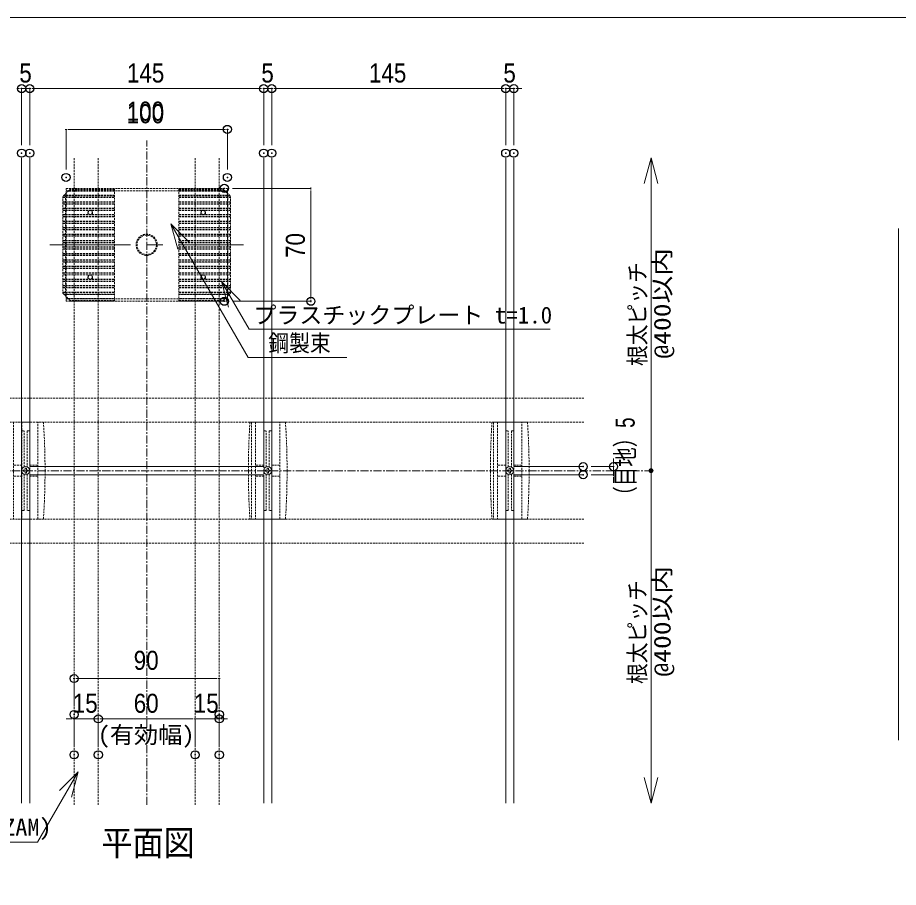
# Model space of a CAD drawing. Units: millimetres, scale not verified. Extents: x -4131 to 4169, y -981 to 998.
# Drawn here: x 2591 to 3137, y -155 to 384 of the extents above; entities that cross this region are included whole.
import ezdxf
from ezdxf.enums import TextEntityAlignment as Align

# ---------------------------------------------------------------- set-up
doc = ezdxf.new("R2010")
doc.units = ezdxf.units.MM
doc.header["$LTSCALE"] = 10
doc.header["$PDMODE"] = 32
doc.header["$PDSIZE"] = 5
doc.linetypes.add('CHAIN1', pattern=[8, 5, -1, 1, -1])
doc.linetypes.add('DASHED1', pattern=[1.8, 1.2, -0.6])
for name, color, linetype, lineweight in [('0-0_図枠', 7, 'Continuous', 9), ('0-1_デッキ', 7, 'Continuous', 9), ('0-2_文字', 4, 'Continuous', 9), ('0-3_寸法', 7, 'Continuous', 9), ('0-4_一般', 4, 'Continuous', 9), ('0-6_0', 7, 'Continuous', 9), ('0-9_大引', 4, 'Continuous', 9), ('0-A_根太', 4, 'Continuous', 9), ('0-B_WQCS', 4, 'Continuous', 9), ('0-C_束', 4, 'Continuous', 9)]:
    doc.layers.add(name, color=color, linetype=linetype, lineweight=lineweight)
doc.layers.add('0-7_DEFPOINTS', color=7, linetype='Continuous')
doc.styles.add('ＭＳ ゴシック', font='')
doc.styles.add('ＭＳ Ｐゴシック', font='')
doc.styles.get('ＭＳ ゴシック').set_extended_font_data('MS Gothic')
doc.styles.get('ＭＳ Ｐゴシック').set_extended_font_data('MS PGothic')

# ---------------------------------------------------------------- blocks, each defined once
blk = doc.blocks.new('_DOT')
at = {"layer": '0-6_0'}
for p, q in [((-5, 0), (-10, 0)), ((-2.5, 0), (2.5, 0))]:
    blk.add_line(p, q, dxfattribs=at)
blk = doc.blocks.new('グループ-35-1')
at = {"layer": '0-A_根太', "linetype": 'DASHED1'}
for p, q in [((24943, 4399.7), (30249.1, 4399.7)), ((24943, 4249.7), (30249.1, 4249.7)), ((24943, 3649.7), (30249.1, 3649.7)), ((24943, 3499.7), (30249.1, 3499.7))]:
    blk.add_line(p, q, dxfattribs=at)
at = {"layer": '0-A_根太', "linetype": 'CHAIN1'}
blk.add_line((24943, 3949.7), (30663.7, 3949.7), dxfattribs=at)
blk = doc.blocks.new('グループ-36-1')
at = {"layer": '0-9_大引', "linetype": 'CHAIN1'}
blk.add_line((27538.1, 1878.2), (27538.1, 5997.3), dxfattribs=at)
at = {"layer": '0-9_大引', "linetype": 'DASHED1'}
for p, q in [((27088.1, 1878.2), (27088.1, 5888.6)), ((27238.1, 1878.2), (27238.1, 5888.6)), ((27838.1, 1878.2), (27838.1, 5888.6)), ((27988.1, 1878.2), (27988.1, 5888.6))]:
    blk.add_line(p, q, dxfattribs=at)
blk = doc.blocks.new('シンボル-24')
at = {"layer": '0-2_文字', "style": 'ＭＳ ゴシック', "width": 1.05}
blk.add_text('大引：アイハット鋼(ZAM)', height=104.5, dxfattribs=at).set_placement((-643.8, -76.4), align=Align.BOTTOM_LEFT)
blk = doc.blocks.new('グループ-93-1')
at = {"layer": '0-B_WQCS'}
blk.add_line((4, -9.8), (4, -15.6), dxfattribs=at)
for points in [[(-9.8, -4), (-15.6, -4), (-15.6, 4), (-9.8, 4)], [(-4, 9.8), (-4, 15.6), (4, 15.6), (4, 9.8)], [(9.8, 4), (15.6, 4), (15.6, -4), (9.8, -4)], [(4, -15.6), (-4, -15.6), (-4, -9.8)]]:
    blk.add_lwpolyline(points, dxfattribs=at)
blk.add_circle((0, 0), 25, dxfattribs=at)
for centre, start, end in [((-9.8, 9.8), 270, 0), ((9.8, 9.8), 180, 270), ((-9.8, -9.8), 0, 90), ((9.8, -9.8), 90, 180)]:
    blk.add_arc(centre, 5.81, start, end, dxfattribs=at)
blk = doc.blocks.new('グループ-94-1')
at = {"layer": '0-B_WQCS'}
blk.add_blockref('グループ-93-1', (0, 0), dxfattribs=at)
blk = doc.blocks.new('グループ-95-1')
at = {"layer": '0-B_WQCS', "linetype": 'DASHED1'}
for p, q in [((110, 300), (-110, 300)), ((-100, 298.3), (-100, -298.3)), ((-74.9, 300), (-74.9, -300)), ((-24.9, 300), (-24.9, 7.4)), ((24.9, 7.4), (24.9, 300)), ((74.9, -300), (74.9, 300)), ((-24.9, 247.1), (-10, 247.1)), ((-10, 24), (-10, 247.1)), ((10, 247.1), (10, 24)), ((10, 247.1), (24.9, 247.1)), ((-24.9, 35), (-74.9, 35)), ((24.9, 35), (74.9, 35)), ((-24.9, -35), (-74.9, -35)), ((-24.9, -7.4), (-24.9, -300)), ((-10, -247.1), (-10, -24)), ((10, -24), (10, -247.1)), ((24.9, -300), (24.9, -7.4)), ((24.9, -35), (74.9, -35)), ((-10, -247.1), (-24.9, -247.1)), ((24.9, -247.1), (10, -247.1)), ((110, -300), (-110, -300))]:
    blk.add_line(p, q, dxfattribs=at)
at = {"layer": '0-B_WQCS'}
for p, q in [((-24.9, 300), (25.1, 300)), ((25.1, -300), (-24.9, -300))]:
    blk.add_line(p, q, dxfattribs=at)
at = {"layer": '0-B_WQCS', "linetype": 'DASHED1'}
for centre, start, end in [((4385, 0), 176.1817, 183.8183), ((-4385, 0), 0, 3.8183), ((-4385, 0), 356.1817, 0)]:
    blk.add_arc(centre, 4505, start, end, dxfattribs=at)
at = {"layer": '0-B_WQCS'}
blk.add_blockref('グループ-94-1', (0, 0), dxfattribs=at)
blk = doc.blocks.new('グループ-96-1')
at = {"layer": '0-B_WQCS'}
blk.add_blockref('グループ-95-1', (0, 0), dxfattribs=at)
blk = doc.blocks.new('WQCS2016平')
at = {"layer": '0-B_WQCS'}
blk.add_blockref('グループ-96-1', (0, 0), dxfattribs=at)
blk = doc.blocks.new('グループ-186-1')
at = {"layer": '0-C_束', "linetype": 'DASHED1'}
for p, q in [((27738.1, 4999.7), (27738.1, 5699.7)), ((27738.1, 5699.7), (28008.1, 5699.7)), ((27738.1, 5696.7), (28011.1, 5696.7)), ((27738.1, 5694.7), (28013.1, 5694.7)), ((27738.1, 5692.7), (28015.1, 5692.7)), ((27738.1, 5686.7), (28021.1, 5686.7)), ((27738.1, 5684.7), (28023.1, 5684.7)), ((27738.1, 5682.7), (28025.1, 5682.7)), ((28008.1, 5699.7), (28058.1, 5649.7)), ((27738.1, 5656.7), (28051.1, 5656.7)), ((27738.1, 5654.7), (28053.1, 5654.7)), ((28055.1, 5652.7), (27738.1, 5652.7)), ((28058.1, 5644.7), (27738.1, 5644.7)), ((28058.1, 5642.7), (27738.1, 5642.7)), ((28040.6, 5032.2), (28040.6, 5667.2)), ((28058.1, 5649.7), (28058.1, 5049.7)), ((28058.1, 5616.7), (27738.1, 5616.7)), ((28058.1, 5614.7), (27738.1, 5614.7)), ((28058.1, 5604.7), (27738.1, 5604.7)), ((28058.1, 5602.7), (27738.1, 5602.7)), ((28058.1, 5576.7), (27738.1, 5576.7)), ((28058.1, 5574.7), (27738.1, 5574.7)), ((28058.1, 5564.7), (27738.1, 5564.7)), ((28058.1, 5562.7), (27738.1, 5562.7)), ((28058.1, 5536.7), (27738.1, 5536.7)), ((28058.1, 5534.7), (27738.1, 5534.7)), ((28058.1, 5524.7), (27738.1, 5524.7)), ((28058.1, 5522.7), (27738.1, 5522.7)), ((28058.1, 5496.7), (27738.1, 5496.7)), ((28058.1, 5494.7), (27738.1, 5494.7)), ((28058.1, 5484.7), (27738.1, 5484.7)), ((28058.1, 5482.7), (27738.1, 5482.7)), ((28058.1, 5456.7), (27738.1, 5456.7)), ((28058.1, 5454.7), (27738.1, 5454.7)), ((28058.1, 5444.7), (27738.1, 5444.7)), ((28058.1, 5442.7), (27738.1, 5442.7)), ((28058.1, 5416.7), (27738.1, 5416.7)), ((28058.1, 5414.7), (27738.1, 5414.7)), ((28058.1, 5404.7), (27738.1, 5404.7)), ((28058.1, 5402.7), (27738.1, 5402.7)), ((28058.1, 5376.7), (27738.1, 5376.7)), ((28058.1, 5374.7), (27738.1, 5374.7)), ((28058.1, 5364.7), (27738.1, 5364.7)), ((28058.1, 5362.7), (27738.1, 5362.7)), ((28058.1, 5336.7), (27738.1, 5336.7)), ((28058.1, 5334.7), (27738.1, 5334.7)), ((28058.1, 5324.7), (27738.1, 5324.7)), ((28058.1, 5322.7), (27738.1, 5322.7)), ((28058.1, 5296.7), (27738.1, 5296.7)), ((28058.1, 5294.7), (27738.1, 5294.7)), ((28058.1, 5284.7), (27738.1, 5284.7)), ((28058.1, 5282.7), (27738.1, 5282.7)), ((28058.1, 5256.7), (27738.1, 5256.7)), ((28058.1, 5254.7), (27738.1, 5254.7)), ((27738.1, 5244.7), (28058.1, 5244.7)), ((28058.1, 5242.7), (27738.1, 5242.7)), ((28058.1, 5216.7), (27738.1, 5216.7)), ((28058.1, 5214.7), (27738.1, 5214.7)), ((28058.1, 5204.7), (27738.1, 5204.7)), ((28058.1, 5202.7), (27738.1, 5202.7)), ((28058.1, 5176.7), (27738.1, 5176.7)), ((28058.1, 5174.7), (27738.1, 5174.7)), ((28058.1, 5164.7), (27738.1, 5164.7)), ((28058.1, 5162.7), (27738.1, 5162.7)), ((28058.1, 5136.7), (27738.1, 5136.7)), ((28058.1, 5134.7), (27738.1, 5134.7)), ((28058.1, 5124.7), (27738.1, 5124.7)), ((28058.1, 5122.7), (27738.1, 5122.7)), ((28058.1, 5096.7), (27738.1, 5096.7)), ((28058.1, 5094.7), (27738.1, 5094.7)), ((28058.1, 5084.7), (27738.1, 5084.7)), ((28058.1, 5082.7), (27738.1, 5082.7)), ((28058.1, 5056.7), (27738.1, 5056.7)), ((28058.1, 5054.7), (27738.1, 5054.7)), ((27738.1, 5044.7), (28053.1, 5044.7)), ((28051.1, 5042.7), (27738.1, 5042.7)), ((28058.1, 5049.7), (28008.1, 4999.7)), ((28025.1, 5016.7), (27738.1, 5016.7)), ((28023.1, 5014.7), (27738.1, 5014.7)), ((27738.1, 5004.7), (28013.1, 5004.7)), ((27738.1, 5002.7), (28011.1, 5002.7)), ((28008.1, 4999.7), (27738.1, 4999.7))]:
    blk.add_line(p, q, dxfattribs=at)
for centre in [(27888.1, 5549.7), (27888.1, 5149.7)]:
    blk.add_circle(centre, 12.5, dxfattribs=at)
blk = doc.blocks.new('グループ-187-1')
at = {"layer": '0-C_束', "linetype": 'DASHED1'}
for p, q in [((27068.1, 5699.7), (27018.1, 5649.7)), ((27338.1, 5682.7), (27051.1, 5682.7)), ((27338.1, 5684.7), (27053.1, 5684.7)), ((27338.1, 5686.7), (27055.1, 5686.7)), ((27338.1, 5692.7), (27061.1, 5692.7)), ((27338.1, 5694.7), (27063.1, 5694.7)), ((27338.1, 5696.7), (27065.1, 5696.7)), ((27338.1, 5699.7), (27068.1, 5699.7)), ((27338.1, 4999.7), (27338.1, 5699.7)), ((27018.1, 5649.7), (27018.1, 5049.7)), ((27018.1, 5644.7), (27338.1, 5644.7)), ((27018.1, 5642.7), (27338.1, 5642.7)), ((27021.1, 5652.7), (27338.1, 5652.7)), ((27338.1, 5654.7), (27023.1, 5654.7)), ((27338.1, 5656.7), (27025.1, 5656.7)), ((27035.6, 5032.2), (27035.6, 5667.2)), ((27018.1, 5616.7), (27338.1, 5616.7)), ((27018.1, 5614.7), (27338.1, 5614.7)), ((27018.1, 5604.7), (27338.1, 5604.7)), ((27018.1, 5602.7), (27338.1, 5602.7)), ((27018.1, 5576.7), (27338.1, 5576.7)), ((27018.1, 5574.7), (27338.1, 5574.7)), ((27018.1, 5564.7), (27338.1, 5564.7)), ((27018.1, 5562.7), (27338.1, 5562.7)), ((27018.1, 5536.7), (27338.1, 5536.7)), ((27018.1, 5534.7), (27338.1, 5534.7)), ((27018.1, 5524.7), (27338.1, 5524.7)), ((27018.1, 5522.7), (27338.1, 5522.7)), ((27018.1, 5496.7), (27338.1, 5496.7)), ((27018.1, 5494.7), (27338.1, 5494.7)), ((27018.1, 5484.7), (27338.1, 5484.7)), ((27018.1, 5482.7), (27338.1, 5482.7)), ((27018.1, 5456.7), (27338.1, 5456.7)), ((27018.1, 5454.7), (27338.1, 5454.7)), ((27018.1, 5444.7), (27338.1, 5444.7)), ((27018.1, 5442.7), (27338.1, 5442.7)), ((27018.1, 5416.7), (27338.1, 5416.7)), ((27018.1, 5414.7), (27338.1, 5414.7)), ((27018.1, 5404.7), (27338.1, 5404.7)), ((27018.1, 5402.7), (27338.1, 5402.7)), ((27018.1, 5376.7), (27338.1, 5376.7)), ((27018.1, 5374.7), (27338.1, 5374.7)), ((27018.1, 5364.7), (27338.1, 5364.7)), ((27018.1, 5362.7), (27338.1, 5362.7)), ((27018.1, 5336.7), (27338.1, 5336.7)), ((27018.1, 5334.7), (27338.1, 5334.7)), ((27018.1, 5324.7), (27338.1, 5324.7)), ((27018.1, 5322.7), (27338.1, 5322.7)), ((27018.1, 5296.7), (27338.1, 5296.7)), ((27018.1, 5294.7), (27338.1, 5294.7)), ((27018.1, 5284.7), (27338.1, 5284.7)), ((27018.1, 5282.7), (27338.1, 5282.7)), ((27018.1, 5256.7), (27338.1, 5256.7)), ((27018.1, 5254.7), (27338.1, 5254.7)), ((27338.1, 5244.7), (27018.1, 5244.7)), ((27018.1, 5242.7), (27338.1, 5242.7)), ((27018.1, 5216.7), (27338.1, 5216.7)), ((27018.1, 5214.7), (27338.1, 5214.7)), ((27018.1, 5204.7), (27338.1, 5204.7)), ((27018.1, 5202.7), (27338.1, 5202.7)), ((27018.1, 5176.7), (27338.1, 5176.7)), ((27018.1, 5174.7), (27338.1, 5174.7)), ((27018.1, 5164.7), (27338.1, 5164.7)), ((27018.1, 5162.7), (27338.1, 5162.7)), ((27018.1, 5136.7), (27338.1, 5136.7)), ((27018.1, 5134.7), (27338.1, 5134.7)), ((27018.1, 5124.7), (27338.1, 5124.7)), ((27018.1, 5122.7), (27338.1, 5122.7)), ((27018.1, 5096.7), (27338.1, 5096.7)), ((27018.1, 5094.7), (27338.1, 5094.7)), ((27018.1, 5084.7), (27338.1, 5084.7)), ((27018.1, 5082.7), (27338.1, 5082.7)), ((27018.1, 5056.7), (27338.1, 5056.7)), ((27018.1, 5054.7), (27338.1, 5054.7)), ((27018.1, 5049.7), (27068.1, 4999.7)), ((27338.1, 5044.7), (27023.1, 5044.7)), ((27025.1, 5042.7), (27338.1, 5042.7)), ((27051.1, 5016.7), (27338.1, 5016.7)), ((27053.1, 5014.7), (27338.1, 5014.7)), ((27338.1, 5004.7), (27063.1, 5004.7)), ((27338.1, 5002.7), (27065.1, 5002.7)), ((27068.1, 4999.7), (27338.1, 4999.7))]:
    blk.add_line(p, q, dxfattribs=at)
for centre in [(27188.1, 5549.7), (27188.1, 5149.7)]:
    blk.add_circle(centre, 12.5, dxfattribs=at)
blk = doc.blocks.new('グループ-188-1')
at = {"layer": '0-C_束', "linetype": 'DASHED1'}
for p, q in [((27038.1, 5683.7), (28038.1, 5683.7)), ((27038.1, 5669.7), (27038.1, 5029.7)), ((27038.1, 5015.7), (28038.1, 5015.7))]:
    blk.add_line(p, q, dxfattribs=at)
blk.add_lwpolyline([(27038.1, 5669.7), (27038.1, 5699.7), (28038.1, 5699.7), (28038.1, 5669.7), (28038.1, 5029.7), (28038.1, 4999.7), (27038.1, 4999.7), (27038.1, 5029.7)], dxfattribs=at)
for centre, radius in [((27188.1, 5549.7), 15), ((27888.1, 5549.7), 15), ((27538.1, 5349.7), 66), ((27538.1, 5349.7), 66), ((27538.1, 5349.7), 60), ((27188.1, 5149.7), 15), ((27888.1, 5149.7), 15)]:
    blk.add_circle(centre, radius, dxfattribs=at)
at = {"layer": '0-C_束'}
for name in ['グループ-187-1', 'グループ-186-1']:
    blk.add_blockref(name, (0, 0), dxfattribs=at)

msp = doc.modelspace()

# ---------------------------------------------------------------- hatches: boundary and pattern name
at = {"layer": '0-3_寸法'}
msp.add_hatch(color=256, dxfattribs=at).paths.add_polyline_path([(2985.31, 103.37, 1), (2982.72, 103.37, 1)])

# ---------------------------------------------------------------- linework, layer by layer
at = {"layer": '0-0_図枠', "color": 5}
msp.add_lwpolyline([(2169.05, 384.21), (4169.05, 384.21), (4169.05, -915.79), (2169.05, -915.79)], close=True, dxfattribs=at)
at = {"layer": '0-1_デッキ'}
for p, q in [((2593.96, -102.74), (2593.96, 297.26)), ((2598.96, 105.87), (2598.96, 297.26)), ((2743.96, 105.87), (2743.96, 297.26)), ((2748.96, -102.74), (2748.96, 297.26)), ((2893.96, -102.74), (2893.96, 297.26)), ((2898.96, 105.87), (2898.96, 297.26)), ((2598.96, 105.87), (2743.96, 105.87)), ((2941.95, 105.87), (2898.96, 105.87)), ((2598.96, -102.74), (2598.96, 100.87)), ((2743.96, 100.87), (2598.96, 100.87)), ((2743.96, -102.74), (2743.96, 100.87)), ((2898.96, -102.74), (2898.96, 100.87)), ((2898.96, 100.87), (2941.95, 100.87))]:
    msp.add_line(p, q, dxfattribs=at)
at = {"layer": '0-2_文字'}
for p, q in [((2734.32, 173.51), (2686.42, 256.46)), ((2734.32, 173.51), (2795.53, 173.51)), ((2603.81, -126.97), (2629.08, -83.21)), ((2603.81, -126.97), (2441.31, -126.97))]:
    msp.add_line(p, q, dxfattribs=at)
for points in [[(2690.68, 240.58), (2686.42, 256.46), (2698.05, 244.83)], [(2921.51, 191.05), (2734.88, 191.05), (2717.86, 220.54)], [(2722.11, 204.67), (2717.86, 220.54), (2729.48, 208.92)], [(2617.46, -94.83), (2629.08, -83.21), (2624.82, -99.08)]]:
    msp.add_lwpolyline(points, dxfattribs=at)
at = {"layer": '0-3_寸法'}
for p, q in [((2593.96, 305.19), (2593.96, 340.19)), ((2593.96, 305.19), (2593.96, 340.19)), ((2593.96, 340.19), (2598.96, 340.19)), ((2598.96, 305.19), (2598.96, 340.19)), ((2598.96, 305.19), (2598.96, 340.19)), ((2601.46, 340.19), (2741.45, 340.19)), ((2601.46, 340.19), (2603.97, 340.19)), ((2741.45, 340.19), (2738.95, 340.19)), ((2743.96, 305.19), (2743.96, 340.19)), ((2743.96, 305.19), (2743.96, 340.19)), ((2743.96, 340.19), (2748.96, 340.19)), ((2748.96, 305.19), (2748.96, 340.19)), ((2748.96, 305.19), (2748.96, 340.19)), ((2751.46, 340.19), (2891.45, 340.19)), ((2751.46, 340.19), (2753.97, 340.19)), ((2891.45, 340.19), (2888.95, 340.19)), ((2893.96, 305.19), (2893.96, 340.19)), ((2893.96, 305.19), (2893.96, 340.19)), ((2893.96, 340.19), (2898.96, 340.19)), ((2898.96, 305.19), (2898.96, 340.19)), ((2901.46, 340.19), (2903.97, 340.19)), ((2621.46, 290.15), (2621.46, 314.93)), ((2621.46, 290.15), (2621.46, 314.93)), ((2623.96, 314.93), (2718.95, 314.93)), ((2623.96, 314.93), (2718.95, 314.93)), ((2721.46, 290.15), (2721.46, 314.93)), ((2721.46, 290.15), (2721.46, 314.93)), ((2724.57, 278.37), (2773.25, 278.37)), ((2773.25, 275.86), (2773.25, 210.87)), ((2724.57, 208.37), (2773.25, 208.37)), ((2960.81, 108.37), (2960.81, 110.87)), ((2946.95, 105.87), (2960.81, 105.87)), ((2960.81, 100.87), (2960.81, 105.87)), ((2946.95, 100.87), (2960.81, 100.87)), ((2960.81, 98.36), (2960.81, 95.86)), ((2626.46, -42.77), (2626.46, -25.48)), ((2713.95, -25.48), (2628.96, -25.48)), ((2716.46, -42.77), (2716.46, -25.48)), ((2623.95, -50.48), (2621.45, -50.48)), ((2626.46, -67.77), (2626.46, -50.48)), ((2626.46, -50.48), (2641.46, -50.48)), ((2641.46, -67.77), (2641.46, -50.48)), ((2641.46, -67.77), (2641.46, -50.48)), ((2698.95, -50.48), (2643.96, -50.48)), ((2643.96, -50.48), (2646.47, -50.48)), ((2698.95, -50.48), (2696.45, -50.48)), ((2701.46, -67.77), (2701.46, -50.48)), ((2701.46, -67.77), (2701.46, -50.48)), ((2701.46, -50.48), (2716.46, -50.48)), ((2716.46, -67.77), (2716.46, -50.48)), ((2718.96, -50.48), (2721.47, -50.48))]:
    msp.add_line(p, q, dxfattribs=at)
at = {"layer": '0-3_寸法', "color": 4}
msp.add_line((2984.02, 297.26), (2984.02, -102.74), dxfattribs=at)
for points in [[(2979.76, 281.38), (2984.02, 297.26), (2988.27, 281.38)], [(2988.27, -86.87), (2984.02, -102.74), (2979.76, -86.87)]]:
    msp.add_lwpolyline(points, dxfattribs=at)
at = {"layer": '0-3_寸法'}
msp.add_circle((2984.02, 103.37), 1.29, dxfattribs=at)
at = {"layer": '0-4_一般', "color": 7}
msp.add_line((3137.33, -63.62), (3137.33, 253.52), dxfattribs=at)
at = {"layer": '0-4_一般', "linetype": 'CHAIN1'}
msp.add_line((2611.46, 243.37), (2731.46, 243.37), dxfattribs=at)
at = {"layer": '0-7_DEFPOINTS'}
for p in [(2593.96, 340.19), (2598.96, 340.19), (2743.96, 340.19), (2748.96, 340.19), (2893.96, 340.19), (2898.96, 340.19), (2721.46, 314.93), (2721.46, 314.93), (2593.96, 300.19), (2598.96, 300.19), (2743.96, 300.19), (2748.96, 300.19), (2893.96, 300.19), (2898.96, 300.19), (2621.46, 285.15), (2621.46, 285.15), (2721.46, 285.15), (2721.46, 285.15), (2719.57, 278.37), (2719.57, 208.37), (2773.25, 208.37), (2941.95, 105.87), (2960.81, 105.87), (2941.95, 100.87), (2626.46, -25.48), (2626.46, -47.77), (2641.46, -50.48), (2716.46, -47.77), (2716.46, -50.48), (2626.46, -72.77), (2641.46, -72.77), (2701.46, -72.77), (2716.46, -72.77)]:
    msp.add_point(p, dxfattribs=at)

# ---------------------------------------------------------------- block references
at = {"layer": '0-2_文字', "xscale": 0.1, "yscale": 0.1}
msp.add_blockref('シンボル-24', (2504.81, -118.32), dxfattribs=at)
at = {"layer": '0-3_寸法', "xscale": 0.2503723, "yscale": 0.2503723}
for p in [(2593.96, 340.19), (2593.96, 340.19), (2743.96, 340.19), (2743.96, 340.19), (2893.96, 340.19), (2893.96, 340.19), (2721.46, 314.93), (2721.46, 314.93), (2716.46, -25.48), (2626.46, -50.48), (2701.46, -50.48), (2701.46, -50.48)]:
    msp.add_blockref('_DOT', p, dxfattribs=at)
for p, rotation in [((2598.96, 340.19), 180), ((2598.96, 340.19), 180), ((2748.96, 340.19), 180), ((2748.96, 340.19), 180), ((2898.96, 340.19), 180), ((2621.46, 314.93), 180), ((2621.46, 314.93), 180), ((2773.25, 278.37), 90), ((2773.25, 208.37), 270), ((2960.81, 105.87), 270), ((2960.81, 100.87), 90), ((2626.46, -25.48), 180), ((2641.46, -50.48), 180), ((2641.46, -50.48), 180), ((2716.46, -50.48), 180)]:
    msp.add_blockref('_DOT', p, dxfattribs=dict(at, rotation=rotation))
at = {"layer": '0-9_大引', "xscale": 0.1, "yscale": 0.1}
msp.add_blockref('グループ-36-1', (-82.35, -291.6), dxfattribs=at)
at = {"layer": '0-A_根太', "xscale": 0.1, "yscale": 0.1}
msp.add_blockref('グループ-35-1', (-82.35, -291.6), dxfattribs=at)
at = {"layer": '0-B_WQCS', "xscale": 0.1, "yscale": 0.1}
for p in [(2596.46, 103.37), (2746.46, 103.37), (2896.46, 103.37)]:
    msp.add_blockref('WQCS2016平', p, dxfattribs=at)
at = {"layer": '0-C_束', "xscale": 0.1, "yscale": 0.1}
msp.add_blockref('グループ-188-1', (-82.35, -291.6), dxfattribs=at)

# ---------------------------------------------------------------- texts
at = {"layer": '0-2_文字', "style": 'ＭＳ ゴシック'}
msp.add_text('プラスチックプレート t=1.0', height=10.45, dxfattribs=at).set_placement((2737.55, 191.46), align=Align.BOTTOM_LEFT)
at = {"layer": '0-2_文字', "style": 'ＭＳ ゴシック', "width": 0.9}
for s, height, p in [('鋼製束', 10.48, (2746.89, 174.07)), ('平面図', 15.69, (2643.43, -139.89))]:
    msp.add_text(s, height=height, dxfattribs=at).set_placement(p, align=Align.BOTTOM_LEFT)
at = {"layer": '0-3_寸法', "style": 'ＭＳ Ｐゴシック', "width": 0.9}
for s, p in [('5', (2592.51, 340.43)), ('145', (2659.18, 340.43)), ('5', (2742.51, 340.43)), ('145', (2809.18, 340.43)), ('5', (2892.51, 340.43)), ('100', (2659.06, 316.79)), ('100', (2659.06, 315.17)), ('90', (2663.41, -23.62)), ('15', (2625.63, -50.25)), ('60', (2663.41, -50.25)), ('15', (2700.63, -50.25))]:
    msp.add_text(s, height=11.8, dxfattribs=at).set_placement(p, align=Align.BOTTOM_LEFT)
at = {"layer": '0-3_寸法', "style": 'ＭＳ Ｐゴシック'}
for s, height, width, p in [('70', 11.8, 0.9, (2773.02, 235.22)), ('（目地）5', 11.78, 0.75, (2977.41, 81.71))]:
    msp.add_text(s, height=height, rotation=90, dxfattribs=dict(at, width=width)).set_placement(p, align=Align.BOTTOM_LEFT)
at = {"layer": '0-3_寸法', "color": 4, "style": 'ＭＳ ゴシック'}
for s, width, p in [('@400以内', 1.2, (2999.34, 172.81)), ('根太ピッチ', 0.9, (2983.95, 168.26)), ('@400以内', 1.2, (2999.34, -24.28)), ('根太ピッチ', 0.9, (2983.95, -28.83))]:
    msp.add_text(s, height=10.48, rotation=90, dxfattribs=dict(at, width=width)).set_placement(p, align=Align.BOTTOM_LEFT)
at = {"layer": '0-3_寸法', "color": 4, "style": 'ＭＳ ゴシック', "width": 1.05}
msp.add_text('(有効幅)', height=10.45, dxfattribs=at).set_placement((2641.17, -68.74), align=Align.BOTTOM_LEFT)

doc.saveas('drawing.dxf')
